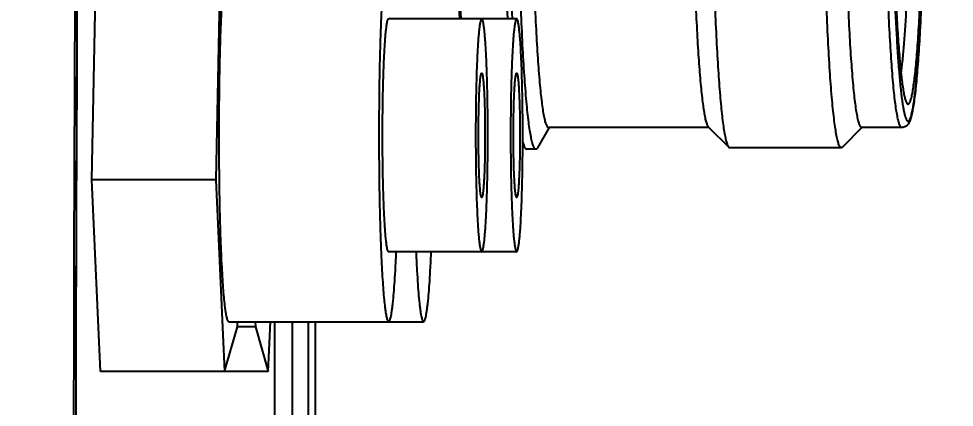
# Model space of a CAD drawing. Header units: millimetres. Extents: x 5828 to 6704, y 123 to 421.
# Drawn here: x 6598.923 to 6600.931, y 249.964 to 250.797 of the extents above; entities that cross this region are included whole.
import ezdxf

# ---------------------------------------------------------------- set-up
doc = ezdxf.new("R2010")
doc.units = ezdxf.units.MM
for name, color, linetype in [('外形图', 7, 'Continuous'), ('尺寸标注', 7, 'Continuous'), ('运动范围', 7, 'Continuous')]:
    doc.layers.add(name, color=color, linetype=linetype)
doc.styles.add('微软雅黑', font='msyh.ttc', dxfattribs={"height": 1.5})
doc.dimstyles.new('尺寸标注_1_15比例', dxfattribs={"dimtxt": 1.5, "dimasz": 1.25, "dimexe": 0.5, "dimexo": 0.4, "dimgap": 0.5, "dimtad": 1, "dimdec": 1, "dimlfac": 15, "dimdsep": 46, "dimtxsty": '微软雅黑', "dimcen": 0.09, "dimadec": 0, "dimazin": 0, "dimtp": 0.01, "dimtm": 0.01, "dimtfac": 1, "dimtdec": 1, "dimtofl": 0, "dimtmove": 0, "dimatfit": 3, "dimfxl": 1, "dimtolj": 1, "dimarcsym": 0})

# ---------------------------------------------------------------- blocks, each defined once
blk = doc.blocks.new('*D769')
at = {"layer": 'Defpoints', "color": 0}
for p in [(6596.5117, 262.0217), (6628.0363, 256.1115), (6591.2263, 249.6258), (6551.3884, 249.6138), (6637.3008, 249.6138)]:
    blk.add_point(p, dxfattribs=at)
at = {"layer": '尺寸标注', "color": 0, "lineweight": -2}
blk.add_arc((6591.1582, 249.6138), 13.5135, 15.29432, 174.69825, dxfattribs=at)
at = {"layer": '尺寸标注', "color": 0}
for points in [[(6603.9899, 253.1328), (6604.3964, 253.224), (6604.4667, 251.9587)], [(6577.4944, 250.8721), (6577.9106, 250.8528), (6577.6447, 249.6138)]]:
    blk.add_solid(points, dxfattribs=at)
at = {"layer": '尺寸标注', "color": 0, "insert": (6589.8699, 264.3502), "char_height": 1.5, "attachment_point": 5, "rotation": 4.9963, "style": '微软雅黑'}
blk.add_mtext('\\A1;-\\A1;170%%d', dxfattribs=at)

msp = doc.modelspace()

# ---------------------------------------------------------------- linework, layer by layer
at = {"layer": '外形图', "color": 7, "linetype": 'Continuous'}
for p, q in [((6599.0797, 250.4513), (6599.0893, 250.9584)), ((6599.3556, 250.9584), (6599.346, 250.4513)), ((6599.9914, 250.7971), (6599.7167, 250.7971)), ((6600.0611, 250.5638), (6600.0361, 250.5203)), ((6600.4043, 250.5638), (6600.0594, 250.5638)), ((6600.4034, 250.5648), (6600.4465, 250.5215)), ((6600.7325, 250.5638), (6600.6904, 250.5215)), ((6600.8181, 250.5638), (6600.7315, 250.5638)), ((6600.0325, 250.5171), (6600.0125, 250.5171)), ((6600.6883, 250.5205), (6600.4486, 250.5205)), ((6599.346, 250.4513), (6599.0797, 250.4513)), ((6599.098, 250.04), (6599.0797, 250.4513)), ((6599.346, 250.4513), (6599.3643, 250.04)), ((6599.9914, 250.2971), (6599.7167, 250.2971)), ((6599.3738, 250.1471), (6599.7917, 250.1471)), ((6599.392, 250.1358), (6599.3922, 250.1471)), ((6599.4304, 250.1471), (6599.4306, 250.1358)), ((6599.4583, 250.04), (6599.4631, 250.1471)), ((6599.4721, 249.4271), (6599.4721, 250.1471)), ((6599.5094, 250.1471), (6599.5094, 249.4271)), ((6599.5439, 250.1471), (6599.5439, 249.4271)), ((6599.5597, 249.4271), (6599.5597, 250.1471)), ((6599.3643, 250.04), (6599.392, 250.1358)), ((6599.4306, 250.1358), (6599.392, 250.1358)), ((6599.4306, 250.1358), (6599.4583, 250.04)), ((6599.4583, 250.04), (6599.098, 250.04))]:
    msp.add_line(p, q, dxfattribs=at)
msp.add_lwpolyline([(6599.0619, 246.747), (6599.0586, 247.0435), (6599.0558, 247.3427), (6599.0532, 247.6431), (6599.0511, 247.9445), (6599.0492, 248.2467), (6599.0478, 248.5497), (6599.0467, 248.8533), (6599.046, 249.1572), (6599.0456, 249.4614), (6599.0456, 249.7657), (6599.046, 250.0699), (6599.0467, 250.3739), (6599.0478, 250.6776), (6599.0492, 250.9807), (6599.0511, 251.283), (6599.0532, 251.5845), (6599.0558, 251.8849), (6599.0586, 252.184), (6599.0619, 252.4805)], dxfattribs=at)
for centre, radius, start, end in [((6607.1128, 251.1349), 7.1492, 181.82024, 182.70886), ((6607.7497, 251.133), 7.8884, 181.70158, 182.44104), ((6607.1742, 251.1371), 7.3106, 181.82191, 182.66563), ((6608.3167, 251.1494), 8.3425, 181.7217, 182.42091)]:
    msp.add_arc(centre, radius, start, end, dxfattribs=at)
msp.add_ellipse((6599.7468, 249.6138), major_axis=(0, 13.4821), ratio=0.052408, start_param=1.354859, end_param=1.786734, dxfattribs=at)
for points, knots in [([(6599.0618, 246.747), (6599.0564, 247.222), (6599.0482, 248.1776), (6599.0442, 249.6138), (6599.0482, 251.05), (6599.0564, 252.0056), (6599.0618, 252.4805)], [0, 0, 0, 0, 0.248536, 0.5, 0.751464, 1, 1, 1, 1]), ([(6600.7995, 250.9288), (6600.8001, 250.9095), (6600.8014, 250.8721), (6600.8036, 250.8182), (6600.8061, 250.7688), (6600.8088, 250.7243), (6600.8113, 250.6905), (6600.8134, 250.6662), (6600.815, 250.6502), (6600.8167, 250.6357), (6600.8183, 250.6227), (6600.82, 250.6114), (6600.8217, 250.6016), (6600.8234, 250.5935), (6600.8252, 250.587), (6600.8267, 250.5827), (6600.828, 250.5801), (6600.8289, 250.5787), (6600.8298, 250.5777), (6600.8307, 250.5772), (6600.8317, 250.5771), (6600.8327, 250.5775), (6600.8336, 250.5783), (6600.8345, 250.5796), (6600.8354, 250.5812), (6600.8367, 250.5842), (6600.8382, 250.589), (6600.8399, 250.596), (6600.8417, 250.6047), (6600.8434, 250.615), (6600.845, 250.6269), (6600.8474, 250.6458), (6600.8501, 250.6733), (6600.8531, 250.7106), (6600.8559, 250.7533), (6600.8584, 250.8012), (6600.8607, 250.8537), (6600.8628, 250.9102), (6600.8645, 250.9704), (6600.8659, 251.0335), (6600.8674, 251.1219), (6600.8684, 251.235), (6600.8681, 251.3711), (6600.8666, 251.5037), (6600.8645, 251.5903), (6600.8633, 251.6321)], [0, 0, 0, 0, 0.041044, 0.079308, 0.114426, 0.146065, 0.173925, 0.186354, 0.197743, 0.208067, 0.217302, 0.225429, 0.232434, 0.238306, 0.243043, 0.246657, 0.248056, 0.249199, 0.250109, 0.250837, 0.251478, 0.252164, 0.253006, 0.254066, 0.255377, 0.256955, 0.260939, 0.266053, 0.272302, 0.27968, 0.288177, 0.297776, 0.320194, 0.346732, 0.377142, 0.411138, 0.448396, 0.488559, 0.531244, 0.576042, 0.622521, 0.718732, 0.816189, 0.911158, 1, 1, 1, 1]), ([(6600.8633, 251.6325), (6600.865, 251.5758), (6600.8675, 251.4581), (6600.8684, 251.3097), (6600.868, 251.1879), (6600.8671, 251.0979), (6600.8655, 251.0111), (6600.8634, 250.9288), (6600.8608, 250.8526), (6600.8581, 250.7934), (6600.8557, 250.7501), (6600.8538, 250.7209), (6600.8518, 250.694), (6600.8498, 250.6697), (6600.8477, 250.6479), (6600.8454, 250.6288), (6600.8432, 250.6124), (6600.8408, 250.5986), (6600.8383, 250.5873), (6600.8359, 250.5793), (6600.8333, 250.5737), (6600.8305, 250.5694), (6600.8267, 250.5661), (6600.8223, 250.5642), (6600.8195, 250.5638), (6600.8181, 250.5638)], [0, 0, 0, 0, 0.157709, 0.326886, 0.412183, 0.496005, 0.57692, 0.653544, 0.724574, 0.788807, 0.818034, 0.84517, 0.870107, 0.892748, 0.913013, 0.930839, 0.946195, 0.959096, 0.969666, 0.978329, 0.982339, 0.986706, 0.992367, 0.995993, 1, 1, 1, 1]), ([(6600.8296, 250.6147), (6600.8299, 250.6144), (6600.8304, 250.614), (6600.8313, 250.6138), (6600.8321, 250.6138), (6600.8331, 250.6145), (6600.8342, 250.6159), (6600.8353, 250.6179), (6600.8364, 250.6206), (6600.8375, 250.6239), (6600.8391, 250.6298), (6600.8409, 250.6387), (6600.843, 250.6515), (6600.8451, 250.6668), (6600.8471, 250.6847), (6600.8491, 250.7051), (6600.851, 250.7279), (6600.8528, 250.7529), (6600.8545, 250.7801), (6600.8561, 250.8094), (6600.8582, 250.8523), (6600.8605, 250.9101), (6600.8628, 250.9838), (6600.8645, 251.0624), (6600.8657, 251.1446), (6600.8663, 251.2291), (6600.8663, 251.3144), (6600.8657, 251.4258), (6600.8643, 251.5086), (6600.863, 251.563)], [0, 0, 0, 0, 0.001432, 0.002036, 0.002626, 0.00396, 0.005753, 0.008137, 0.011167, 0.014867, 0.019247, 0.030065, 0.043615, 0.059862, 0.07875, 0.100207, 0.124149, 0.150481, 0.179095, 0.209874, 0.242694, 0.313906, 0.391558, 0.474372, 0.56098, 0.649951, 0.739816, 0.82909, 1, 1, 1, 1]), ([(6600.8163, 250.6796), (6600.8175, 250.6881), (6600.8198, 250.7073), (6600.8227, 250.7389), (6600.8255, 250.7762), (6600.8291, 250.836), (6600.8328, 250.9217), (6600.836, 251.0348), (6600.8379, 251.1582), (6600.8385, 251.2868), (6600.8378, 251.415), (6600.8363, 251.4998), (6600.8354, 251.5413)], [0, 0, 0, 0, 0.030007, 0.066947, 0.110453, 0.16008, 0.275587, 0.408681, 0.553819, 0.704952, 0.855776, 1, 1, 1, 1]), ([(6599.3738, 250.1471), (6599.3734, 250.1471), (6599.3728, 250.1475), (6599.3722, 250.1483), (6599.3714, 250.1495), (6599.3706, 250.1517), (6599.3696, 250.1551), (6599.3686, 250.1594), (6599.3676, 250.1646), (6599.3667, 250.1708), (6599.3653, 250.1808), (6599.3637, 250.1955), (6599.362, 250.2156), (6599.3604, 250.2389), (6599.3589, 250.2652), (6599.3575, 250.2942), (6599.3559, 250.3374), (6599.3543, 250.396), (6599.3531, 250.4701), (6599.3527, 250.5471), (6599.3531, 250.6242), (6599.3543, 250.6983), (6599.3559, 250.7568), (6599.3575, 250.8001), (6599.3589, 250.8291), (6599.3604, 250.8554), (6599.362, 250.8787), (6599.3637, 250.8988), (6599.3653, 250.9135), (6599.3667, 250.9235), (6599.3676, 250.9296), (6599.3686, 250.9349), (6599.3696, 250.9392), (6599.3706, 250.9425), (6599.3714, 250.9447), (6599.3722, 250.946), (6599.3728, 250.9468), (6599.3734, 250.9471), (6599.3738, 250.9471)], [0, 0, 0, 0, 0.001411, 0.002394, 0.00362, 0.006867, 0.011226, 0.016719, 0.023346, 0.0311, 0.039968, 0.060967, 0.086158, 0.11531, 0.148147, 0.184357, 0.223596, 0.309628, 0.402955, 0.5, 0.597045, 0.690371, 0.776404, 0.815642, 0.851853, 0.88469, 0.913842, 0.939033, 0.960032, 0.968899, 0.976653, 0.983281, 0.988773, 0.993133, 0.99638, 0.997606, 0.998589, 1, 1, 1, 1]), ([(6599.7167, 250.9471), (6599.7163, 250.9471), (6599.7157, 250.9468), (6599.7151, 250.946), (6599.7143, 250.9447), (6599.7134, 250.9425), (6599.7125, 250.9392), (6599.7115, 250.9349), (6599.7105, 250.9296), (6599.7095, 250.9235), (6599.7082, 250.9135), (6599.7066, 250.8988), (6599.7049, 250.8787), (6599.7033, 250.8554), (6599.7018, 250.8291), (6599.7004, 250.8001), (6599.6987, 250.7568), (6599.6971, 250.6983), (6599.696, 250.6242), (6599.6956, 250.5471), (6599.696, 250.4701), (6599.6971, 250.396), (6599.6987, 250.3374), (6599.7004, 250.2942), (6599.7018, 250.2652), (6599.7033, 250.2389), (6599.7049, 250.2156), (6599.7066, 250.1955), (6599.7082, 250.1808), (6599.7095, 250.1708), (6599.7105, 250.1646), (6599.7115, 250.1594), (6599.7125, 250.1551), (6599.7134, 250.1517), (6599.7143, 250.1495), (6599.7151, 250.1483), (6599.7157, 250.1475), (6599.7163, 250.1471), (6599.7167, 250.1471)], [0, 0, 0, 0, 0.001411, 0.002394, 0.00362, 0.006867, 0.011227, 0.016719, 0.023347, 0.031101, 0.039968, 0.060967, 0.086158, 0.11531, 0.148147, 0.184358, 0.223596, 0.309629, 0.402955, 0.5, 0.597045, 0.690372, 0.776404, 0.815643, 0.851853, 0.88469, 0.913842, 0.939033, 0.960032, 0.9689, 0.976654, 0.983281, 0.988774, 0.993133, 0.99638, 0.997606, 0.998589, 1, 1, 1, 1]), ([(6600.8012, 250.9471), (6600.8019, 250.9241), (6600.8034, 250.8802), (6600.8062, 250.8177), (6600.8093, 250.7623), (6600.8123, 250.721), (6600.8149, 250.6923), (6600.8169, 250.674), (6600.8188, 250.6581), (6600.8209, 250.6446), (6600.8229, 250.6335), (6600.8247, 250.6259), (6600.8262, 250.621), (6600.8273, 250.6183), (6600.8284, 250.6163), (6600.8292, 250.6151), (6600.8296, 250.6147)], [0, 0, 0, 0, 0.206387, 0.394275, 0.560787, 0.703387, 0.765033, 0.819932, 0.867885, 0.90873, 0.942348, 0.968677, 0.979119, 0.987774, 0.994695, 1, 1, 1, 1]), ([(6600.0269, 250.9221), (6600.0277, 250.8961), (6600.0294, 250.8467), (6600.0326, 250.7766), (6600.0362, 250.7151), (6600.0396, 250.6698), (6600.0427, 250.6386), (6600.0449, 250.6193), (6600.0471, 250.6028), (6600.0491, 250.5908), (6600.0508, 250.5828), (6600.052, 250.5778), (6600.0532, 250.5736), (6600.0544, 250.5701), (6600.0556, 250.5674), (6600.0568, 250.5655), (6600.058, 250.5642), (6600.059, 250.5638), (6600.0594, 250.5638)], [0, 0, 0, 0, 0.21544, 0.410334, 0.581376, 0.725681, 0.78704, 0.840859, 0.886931, 0.925091, 0.941171, 0.955243, 0.96731, 0.97739, 0.985523, 0.991804, 0.996448, 1, 1, 1, 1]), ([(6600.4034, 250.5648), (6600.4029, 250.5652), (6600.402, 250.5664), (6600.4009, 250.5687), (6600.3998, 250.5716), (6600.3981, 250.5768), (6600.3962, 250.585), (6600.394, 250.5969), (6600.3918, 250.6114), (6600.3897, 250.6285), (6600.3876, 250.6481), (6600.3848, 250.6791), (6600.3816, 250.7234), (6600.3782, 250.7829), (6600.3752, 250.8501), (6600.3736, 250.8974), (6600.3728, 250.9221)], [0, 0, 0, 0, 0.005305, 0.012226, 0.02088, 0.031323, 0.057652, 0.091269, 0.132115, 0.180067, 0.234966, 0.296613, 0.439212, 0.605724, 0.793613, 1, 1, 1, 1]), ([(6600.6991, 250.9221), (6600.6998, 250.8961), (6600.7016, 250.8467), (6600.7047, 250.7766), (6600.7083, 250.7151), (6600.7118, 250.6698), (6600.7148, 250.6386), (6600.717, 250.6193), (6600.7193, 250.6028), (6600.7213, 250.5908), (6600.7229, 250.5828), (6600.7241, 250.5778), (6600.7253, 250.5736), (6600.7265, 250.5701), (6600.7277, 250.5674), (6600.7289, 250.5655), (6600.7301, 250.5642), (6600.7311, 250.5638), (6600.7315, 250.5638)], [0, 0, 0, 0, 0.21544, 0.410334, 0.581376, 0.725681, 0.78704, 0.840859, 0.886931, 0.925091, 0.941171, 0.955243, 0.96731, 0.97739, 0.985523, 0.991804, 0.996448, 1, 1, 1, 1]), ([(6600.8181, 250.5638), (6600.8177, 250.5638), (6600.8167, 250.5642), (6600.8155, 250.5655), (6600.8143, 250.5674), (6600.8131, 250.5701), (6600.8119, 250.5736), (6600.8107, 250.5778), (6600.8095, 250.5828), (6600.8078, 250.5908), (6600.8058, 250.6028), (6600.8036, 250.6193), (6600.8013, 250.6386), (6600.7983, 250.6698), (6600.7949, 250.7151), (6600.7913, 250.7766), (6600.7881, 250.8467), (6600.7864, 250.8961), (6600.7856, 250.9221)], [0, 0, 0, 0, 0.003552, 0.008196, 0.014477, 0.02261, 0.03269, 0.044757, 0.058829, 0.074909, 0.113069, 0.159141, 0.21296, 0.274319, 0.418624, 0.589666, 0.78456, 1, 1, 1, 1]), ([(6600.0325, 250.5171), (6600.032, 250.5171), (6600.031, 250.5175), (6600.0297, 250.5189), (6600.0284, 250.521), (6600.0272, 250.5239), (6600.0259, 250.5276), (6600.0246, 250.532), (6600.0233, 250.5373), (6600.0216, 250.5459), (6600.0194, 250.5586), (6600.017, 250.5762), (6600.0147, 250.5968), (6600.0114, 250.63), (6600.0078, 250.6783), (6600.0039, 250.7438), (6600.0006, 250.8184), (6599.9987, 250.8711), (6599.9979, 250.8988)], [0, 0, 0, 0, 0.003552, 0.008196, 0.014477, 0.02261, 0.03269, 0.044757, 0.058829, 0.074909, 0.113069, 0.159141, 0.21296, 0.274319, 0.418624, 0.589666, 0.78456, 1, 1, 1, 1]), ([(6600.4142, 250.9005), (6600.4149, 250.8742), (6600.4167, 250.8241), (6600.4198, 250.7529), (6600.4234, 250.6898), (6600.4268, 250.6427), (6600.4298, 250.6099), (6600.432, 250.5891), (6600.4343, 250.571), (6600.4366, 250.5556), (6600.4389, 250.5429), (6600.441, 250.5342), (6600.4427, 250.5287), (6600.4439, 250.5256), (6600.4451, 250.5233), (6600.446, 250.522), (6600.4465, 250.5215)], [0, 0, 0, 0, 0.206387, 0.394276, 0.560788, 0.703387, 0.765034, 0.819932, 0.867885, 0.908731, 0.942348, 0.968677, 0.97912, 0.987774, 0.994695, 1, 1, 1, 1]), ([(6600.6883, 250.5205), (6600.6878, 250.5205), (6600.6868, 250.5209), (6600.6855, 250.5222), (6600.6842, 250.5243), (6600.6829, 250.5272), (6600.6817, 250.5308), (6600.6804, 250.5353), (6600.6792, 250.5406), (6600.6774, 250.5491), (6600.6752, 250.5618), (6600.6729, 250.5793), (6600.6705, 250.5998), (6600.6673, 250.6328), (6600.6636, 250.6809), (6600.6598, 250.7461), (6600.6565, 250.8204), (6600.6547, 250.8729), (6600.6538, 250.9005)], [0, 0, 0, 0, 0.003552, 0.008196, 0.014477, 0.02261, 0.03269, 0.044757, 0.058829, 0.074909, 0.113069, 0.159141, 0.21296, 0.274319, 0.418624, 0.589666, 0.78456, 1, 1, 1, 1]), ([(6599.7167, 250.2971), (6599.7164, 250.2971), (6599.716, 250.2974), (6599.7157, 250.2978), (6599.7152, 250.2986), (6599.7146, 250.3), (6599.714, 250.3021), (6599.7134, 250.3048), (6599.7128, 250.3081), (6599.7122, 250.3119), (6599.7114, 250.3182), (6599.7104, 250.3273), (6599.7093, 250.3399), (6599.7083, 250.3545), (6599.7073, 250.3709), (6599.7065, 250.389), (6599.7055, 250.4161), (6599.7045, 250.4527), (6599.7037, 250.499), (6599.7035, 250.5471), (6599.7037, 250.5953), (6599.7045, 250.6416), (6599.7055, 250.6782), (6599.7065, 250.7052), (6599.7073, 250.7233), (6599.7083, 250.7398), (6599.7093, 250.7543), (6599.7104, 250.7669), (6599.7114, 250.7761), (6599.7122, 250.7823), (6599.7128, 250.7862), (6599.7134, 250.7895), (6599.714, 250.7922), (6599.7146, 250.7943), (6599.7152, 250.7956), (6599.7157, 250.7964), (6599.716, 250.7969), (6599.7164, 250.7971), (6599.7167, 250.7971)], [0, 0, 0, 0, 0.001411, 0.002394, 0.00362, 0.006867, 0.011226, 0.016719, 0.023346, 0.0311, 0.039968, 0.060967, 0.086158, 0.11531, 0.148147, 0.184357, 0.223596, 0.309628, 0.402955, 0.5, 0.597045, 0.690371, 0.776404, 0.815642, 0.851853, 0.88469, 0.913842, 0.939033, 0.960032, 0.968899, 0.976653, 0.983281, 0.988773, 0.993133, 0.99638, 0.997606, 0.998589, 1, 1, 1, 1]), ([(6599.9164, 250.7971), (6599.9161, 250.7971), (6599.9158, 250.7969), (6599.9154, 250.7964), (6599.9149, 250.7956), (6599.9144, 250.7943), (6599.9138, 250.7922), (6599.9131, 250.7895), (6599.9125, 250.7862), (6599.9119, 250.7823), (6599.9111, 250.7761), (6599.9101, 250.7669), (6599.909, 250.7543), (6599.908, 250.7398), (6599.9071, 250.7233), (6599.9062, 250.7052), (6599.9052, 250.6782), (6599.9042, 250.6416), (6599.9035, 250.5953), (6599.9032, 250.5471), (6599.9035, 250.499), (6599.9042, 250.4527), (6599.9052, 250.4161), (6599.9062, 250.389), (6599.9071, 250.3709), (6599.908, 250.3545), (6599.909, 250.3399), (6599.9101, 250.3273), (6599.9111, 250.3182), (6599.9119, 250.3119), (6599.9125, 250.3081), (6599.9131, 250.3048), (6599.9138, 250.3021), (6599.9144, 250.3), (6599.9149, 250.2986), (6599.9154, 250.2978), (6599.9158, 250.2974), (6599.9161, 250.2971), (6599.9164, 250.2971)], [0, 0, 0, 0, 0.001411, 0.002394, 0.00362, 0.006867, 0.011227, 0.016719, 0.023347, 0.031101, 0.039968, 0.060967, 0.086158, 0.11531, 0.148147, 0.184358, 0.223596, 0.309629, 0.402955, 0.5, 0.597045, 0.690372, 0.776404, 0.815643, 0.851853, 0.88469, 0.913842, 0.939033, 0.960032, 0.9689, 0.976654, 0.983281, 0.988774, 0.993133, 0.99638, 0.997606, 0.998589, 1, 1, 1, 1]), ([(6599.9164, 250.2971), (6599.9166, 250.2971), (6599.917, 250.2974), (6599.9174, 250.2978), (6599.9178, 250.2986), (6599.9184, 250.3), (6599.919, 250.3021), (6599.9196, 250.3048), (6599.9202, 250.3081), (6599.9208, 250.3119), (6599.9217, 250.3182), (6599.9227, 250.3273), (6599.9237, 250.3399), (6599.9248, 250.3545), (6599.9257, 250.3709), (6599.9265, 250.389), (6599.9276, 250.4161), (6599.9286, 250.4527), (6599.9293, 250.499), (6599.9295, 250.5471), (6599.9293, 250.5953), (6599.9286, 250.6416), (6599.9276, 250.6782), (6599.9265, 250.7052), (6599.9257, 250.7233), (6599.9248, 250.7398), (6599.9237, 250.7543), (6599.9227, 250.7669), (6599.9217, 250.7761), (6599.9208, 250.7823), (6599.9202, 250.7862), (6599.9196, 250.7895), (6599.919, 250.7922), (6599.9184, 250.7943), (6599.9178, 250.7956), (6599.9174, 250.7964), (6599.917, 250.7969), (6599.9166, 250.7971), (6599.9164, 250.7971)], [0, 0, 0, 0, 0.001411, 0.002394, 0.00362, 0.006867, 0.011227, 0.016719, 0.023347, 0.031101, 0.039968, 0.060967, 0.086158, 0.11531, 0.148147, 0.184358, 0.223596, 0.309629, 0.402955, 0.5, 0.597045, 0.690372, 0.776404, 0.815643, 0.851853, 0.88469, 0.913842, 0.939033, 0.960032, 0.9689, 0.976654, 0.983281, 0.988774, 0.993133, 0.99638, 0.997606, 0.998589, 1, 1, 1, 1]), ([(6599.9914, 250.7971), (6599.9912, 250.7971), (6599.9908, 250.7969), (6599.9904, 250.7964), (6599.9899, 250.7956), (6599.9894, 250.7943), (6599.9888, 250.7922), (6599.9882, 250.7895), (6599.9875, 250.7862), (6599.9869, 250.7823), (6599.9861, 250.7761), (6599.9851, 250.7669), (6599.984, 250.7543), (6599.983, 250.7398), (6599.9821, 250.7233), (6599.9812, 250.7052), (6599.9802, 250.6782), (6599.9792, 250.6416), (6599.9785, 250.5953), (6599.9782, 250.5471), (6599.9785, 250.499), (6599.9792, 250.4527), (6599.9802, 250.4161), (6599.9812, 250.389), (6599.9821, 250.3709), (6599.983, 250.3545), (6599.984, 250.3399), (6599.9851, 250.3273), (6599.9861, 250.3182), (6599.9869, 250.3119), (6599.9875, 250.3081), (6599.9882, 250.3048), (6599.9888, 250.3021), (6599.9894, 250.3), (6599.9899, 250.2986), (6599.9904, 250.2978), (6599.9908, 250.2974), (6599.9912, 250.2971), (6599.9914, 250.2971)], [0, 0, 0, 0, 0.001411, 0.002394, 0.00362, 0.006867, 0.011227, 0.016719, 0.023347, 0.031101, 0.039968, 0.060967, 0.086158, 0.11531, 0.148147, 0.184358, 0.223596, 0.309629, 0.402955, 0.5, 0.597045, 0.690372, 0.776404, 0.815643, 0.851853, 0.88469, 0.913842, 0.939033, 0.960032, 0.9689, 0.976654, 0.983281, 0.988774, 0.993133, 0.99638, 0.997606, 0.998589, 1, 1, 1, 1]), ([(6599.9914, 250.2971), (6599.9916, 250.2971), (6599.992, 250.2974), (6599.9924, 250.2978), (6599.9929, 250.2986), (6599.9934, 250.3), (6599.994, 250.3021), (6599.9946, 250.3048), (6599.9952, 250.3081), (6599.9958, 250.3119), (6599.9967, 250.3182), (6599.9977, 250.3273), (6599.9988, 250.3399), (6599.9998, 250.3545), (6600.0007, 250.3709), (6600.0016, 250.389), (6600.0026, 250.4161), (6600.0036, 250.4527), (6600.0043, 250.499), (6600.0046, 250.5471), (6600.0043, 250.5953), (6600.0036, 250.6416), (6600.0026, 250.6782), (6600.0016, 250.7052), (6600.0007, 250.7233), (6599.9998, 250.7398), (6599.9988, 250.7543), (6599.9977, 250.7669), (6599.9967, 250.7761), (6599.9958, 250.7823), (6599.9952, 250.7862), (6599.9946, 250.7895), (6599.994, 250.7922), (6599.9934, 250.7943), (6599.9929, 250.7956), (6599.9924, 250.7964), (6599.992, 250.7969), (6599.9916, 250.7971), (6599.9914, 250.7971)], [0, 0, 0, 0, 0.001411, 0.002394, 0.00362, 0.006867, 0.011227, 0.016719, 0.023347, 0.031101, 0.039968, 0.060967, 0.086158, 0.11531, 0.148147, 0.184358, 0.223596, 0.309629, 0.402955, 0.5, 0.597045, 0.690372, 0.776404, 0.815643, 0.851853, 0.88469, 0.913842, 0.939033, 0.960032, 0.9689, 0.976654, 0.983281, 0.988774, 0.993133, 0.99638, 0.997606, 0.998589, 1, 1, 1, 1]), ([(6599.9164, 250.4138), (6599.9163, 250.4138), (6599.916, 250.414), (6599.9156, 250.4145), (6599.9153, 250.4153), (6599.915, 250.4165), (6599.9147, 250.4179), (6599.9142, 250.4204), (6599.9136, 250.4243), (6599.913, 250.4299), (6599.9125, 250.4366), (6599.9119, 250.4444), (6599.9112, 250.4567), (6599.9105, 250.474), (6599.9099, 250.4968), (6599.9095, 250.5215), (6599.9094, 250.5471), (6599.9095, 250.5728), (6599.9099, 250.5975), (6599.9105, 250.6203), (6599.9112, 250.6376), (6599.9119, 250.6499), (6599.9125, 250.6576), (6599.913, 250.6643), (6599.9136, 250.6699), (6599.9142, 250.6738), (6599.9147, 250.6764), (6599.915, 250.6778), (6599.9153, 250.6789), (6599.9156, 250.6797), (6599.916, 250.6803), (6599.9163, 250.6805), (6599.9164, 250.6805)], [0, 0, 0, 0, 0.001411, 0.003613, 0.00686, 0.01122, 0.016712, 0.02334, 0.039961, 0.06096, 0.086152, 0.115304, 0.148141, 0.223591, 0.309625, 0.402953, 0.5, 0.597046, 0.690374, 0.776409, 0.851858, 0.884696, 0.913848, 0.93904, 0.960039, 0.97666, 0.983287, 0.98878, 0.99314, 0.996387, 0.998589, 1, 1, 1, 1]), ([(6599.9164, 250.6805), (6599.9165, 250.6805), (6599.9168, 250.6803), (6599.9171, 250.6797), (6599.9175, 250.6789), (6599.9178, 250.6778), (6599.9181, 250.6764), (6599.9186, 250.6738), (6599.9191, 250.6699), (6599.9197, 250.6643), (6599.9203, 250.6576), (6599.9208, 250.6499), (6599.9215, 250.6376), (6599.9223, 250.6203), (6599.9229, 250.5975), (6599.9233, 250.5728), (6599.9234, 250.5471), (6599.9233, 250.5215), (6599.9229, 250.4968), (6599.9223, 250.474), (6599.9215, 250.4567), (6599.9208, 250.4444), (6599.9203, 250.4366), (6599.9197, 250.4299), (6599.9191, 250.4243), (6599.9186, 250.4204), (6599.9181, 250.4179), (6599.9178, 250.4165), (6599.9175, 250.4153), (6599.9171, 250.4145), (6599.9168, 250.414), (6599.9165, 250.4138), (6599.9164, 250.4138)], [0, 0, 0, 0, 0.001411, 0.003613, 0.00686, 0.01122, 0.016712, 0.02334, 0.039961, 0.06096, 0.086152, 0.115304, 0.148141, 0.223591, 0.309625, 0.402953, 0.5, 0.597046, 0.690374, 0.776409, 0.851858, 0.884696, 0.913848, 0.93904, 0.960039, 0.97666, 0.983287, 0.98878, 0.99314, 0.996387, 0.998589, 1, 1, 1, 1]), ([(6599.9914, 250.4138), (6599.9913, 250.4138), (6599.991, 250.414), (6599.9907, 250.4145), (6599.9903, 250.4153), (6599.99, 250.4165), (6599.9897, 250.4179), (6599.9892, 250.4204), (6599.9887, 250.4243), (6599.988, 250.4299), (6599.9875, 250.4366), (6599.9869, 250.4444), (6599.9862, 250.4567), (6599.9855, 250.474), (6599.9849, 250.4968), (6599.9845, 250.5215), (6599.9844, 250.5471), (6599.9845, 250.5728), (6599.9849, 250.5975), (6599.9855, 250.6203), (6599.9862, 250.6376), (6599.9869, 250.6499), (6599.9875, 250.6576), (6599.988, 250.6643), (6599.9887, 250.6699), (6599.9892, 250.6738), (6599.9897, 250.6764), (6599.99, 250.6778), (6599.9903, 250.6789), (6599.9907, 250.6797), (6599.991, 250.6803), (6599.9913, 250.6805), (6599.9914, 250.6805)], [0, 0, 0, 0, 0.001411, 0.003613, 0.00686, 0.01122, 0.016712, 0.02334, 0.039961, 0.06096, 0.086152, 0.115304, 0.148141, 0.223591, 0.309625, 0.402953, 0.5, 0.597046, 0.690374, 0.776409, 0.851858, 0.884696, 0.913848, 0.93904, 0.960039, 0.97666, 0.983287, 0.98878, 0.99314, 0.996387, 0.998589, 1, 1, 1, 1]), ([(6599.9914, 250.6805), (6599.9915, 250.6805), (6599.9918, 250.6803), (6599.9921, 250.6797), (6599.9925, 250.6789), (6599.9928, 250.6778), (6599.9931, 250.6764), (6599.9936, 250.6738), (6599.9941, 250.6699), (6599.9947, 250.6643), (6599.9953, 250.6576), (6599.9959, 250.6499), (6599.9966, 250.6376), (6599.9973, 250.6203), (6599.9979, 250.5975), (6599.9983, 250.5728), (6599.9984, 250.5471), (6599.9983, 250.5215), (6599.9979, 250.4968), (6599.9973, 250.474), (6599.9966, 250.4567), (6599.9959, 250.4444), (6599.9953, 250.4366), (6599.9947, 250.4299), (6599.9941, 250.4243), (6599.9936, 250.4204), (6599.9931, 250.4179), (6599.9928, 250.4165), (6599.9925, 250.4153), (6599.9921, 250.4145), (6599.9918, 250.414), (6599.9915, 250.4138), (6599.9914, 250.4138)], [0, 0, 0, 0, 0.001411, 0.003613, 0.00686, 0.01122, 0.016712, 0.02334, 0.039961, 0.06096, 0.086152, 0.115304, 0.148141, 0.223591, 0.309625, 0.402953, 0.5, 0.597046, 0.690374, 0.776409, 0.851858, 0.884696, 0.913848, 0.93904, 0.960039, 0.97666, 0.983287, 0.98878, 0.99314, 0.996387, 0.998589, 1, 1, 1, 1]), ([(6600.0045, 250.5329), (6600.005, 250.5306), (6600.0059, 250.5273), (6600.0074, 250.5234), (6600.0084, 250.5212), (6600.0094, 250.5194), (6600.0104, 250.5182), (6600.0114, 250.5173), (6600.0122, 250.5171), (6600.0125, 250.5171)], [0, 0, 0, 0, 0.389525, 0.546613, 0.679126, 0.787954, 0.874807, 0.943148, 1, 1, 1, 1]), ([(6600.0361, 250.5203), (6600.0359, 250.5198), (6600.0353, 250.519), (6600.0344, 250.5179), (6600.0335, 250.5173), (6600.0328, 250.5171), (6600.0325, 250.5171)], [0, 0, 0, 0, 0.329812, 0.59756, 0.814182, 1, 1, 1, 1]), ([(6600.4465, 250.5215), (6600.4468, 250.5212), (6600.4474, 250.5207), (6600.4482, 250.5205), (6600.4486, 250.5205)], [0, 0, 0, 0, 0.548072, 1, 1, 1, 1]), ([(6600.6904, 250.5215), (6600.69, 250.5212), (6600.6894, 250.5207), (6600.6886, 250.5205), (6600.6883, 250.5205)], [0, 0, 0, 0, 0.548073, 1, 1, 1, 1]), ([(6599.7167, 250.1471), (6599.7171, 250.1471), (6599.7178, 250.1476), (6599.7185, 250.1486), (6599.7191, 250.1497), (6599.7196, 250.1511), (6599.7204, 250.1536), (6599.7214, 250.1575), (6599.7225, 250.1631), (6599.7236, 250.1698), (6599.7247, 250.1778), (6599.7262, 250.1907), (6599.728, 250.2095), (6599.7298, 250.2353), (6599.7316, 250.2649), (6599.7325, 250.2859), (6599.733, 250.297)], [0, 0, 0, 0, 0.008741, 0.015169, 0.023331, 0.033342, 0.045261, 0.074915, 0.112378, 0.157613, 0.210524, 0.270973, 0.413771, 0.584318, 0.780534, 1, 1, 1, 1]), ([(6599.7753, 250.297), (6599.7758, 250.2859), (6599.7768, 250.2649), (6599.7785, 250.2353), (6599.7804, 250.2095), (6599.7821, 250.1907), (6599.7836, 250.1778), (6599.7847, 250.1698), (6599.7858, 250.1631), (6599.7869, 250.1575), (6599.7879, 250.1536), (6599.7887, 250.1511), (6599.7893, 250.1497), (6599.7899, 250.1486), (6599.7905, 250.1476), (6599.7912, 250.1471), (6599.7917, 250.1471)], [0, 0, 0, 0, 0.219466, 0.415683, 0.58623, 0.729027, 0.789476, 0.842387, 0.887622, 0.925085, 0.954739, 0.966658, 0.976669, 0.984831, 0.991259, 1, 1, 1, 1]), ([(6599.7917, 250.1471), (6599.7921, 250.1471), (6599.7928, 250.1476), (6599.7935, 250.1486), (6599.7941, 250.1497), (6599.7946, 250.1511), (6599.7955, 250.1536), (6599.7964, 250.1575), (6599.7976, 250.1631), (6599.7987, 250.1698), (6599.7997, 250.1778), (6599.8012, 250.1907), (6599.803, 250.2095), (6599.8048, 250.2353), (6599.8066, 250.2649), (6599.8075, 250.2859), (6599.808, 250.297)], [0, 0, 0, 0, 0.008741, 0.015169, 0.023331, 0.033342, 0.045261, 0.074915, 0.112378, 0.157613, 0.210524, 0.270973, 0.413771, 0.584318, 0.780534, 1, 1, 1, 1])]:
    msp.add_open_spline(points, degree=3, knots=knots, dxfattribs=at)
at = {"layer": '运动范围', "color": 0, "linetype": 'Continuous', "lineweight": 0}
msp.add_arc((6591.2263, 249.6198), 37.378, 10, 350, dxfattribs=at)

# ---------------------------------------------------------------- dimensions: what is measured, and where the dimension line sits
at = {"layer": '尺寸标注'}
dim = msp.add_angular_dim_2l(base=(6596.5117, 262.0217), line1=((6551.3884, 249.6138), (6637.3008, 249.6138)), line2=((6628.0363, 256.1115), (6591.2263, 249.6258)), text='\\A1;-<>', dimstyle='尺寸标注_1_15比例', override={"dimtxsty": '微软雅黑'}, dxfattribs=at)
dim.commit()
dim.dimension.update_dxf_attribs({"geometry": '*D769', "text_midpoint": (6589.9813, 263.076), "dimtype": 162})

doc.saveas('drawing.dxf')
